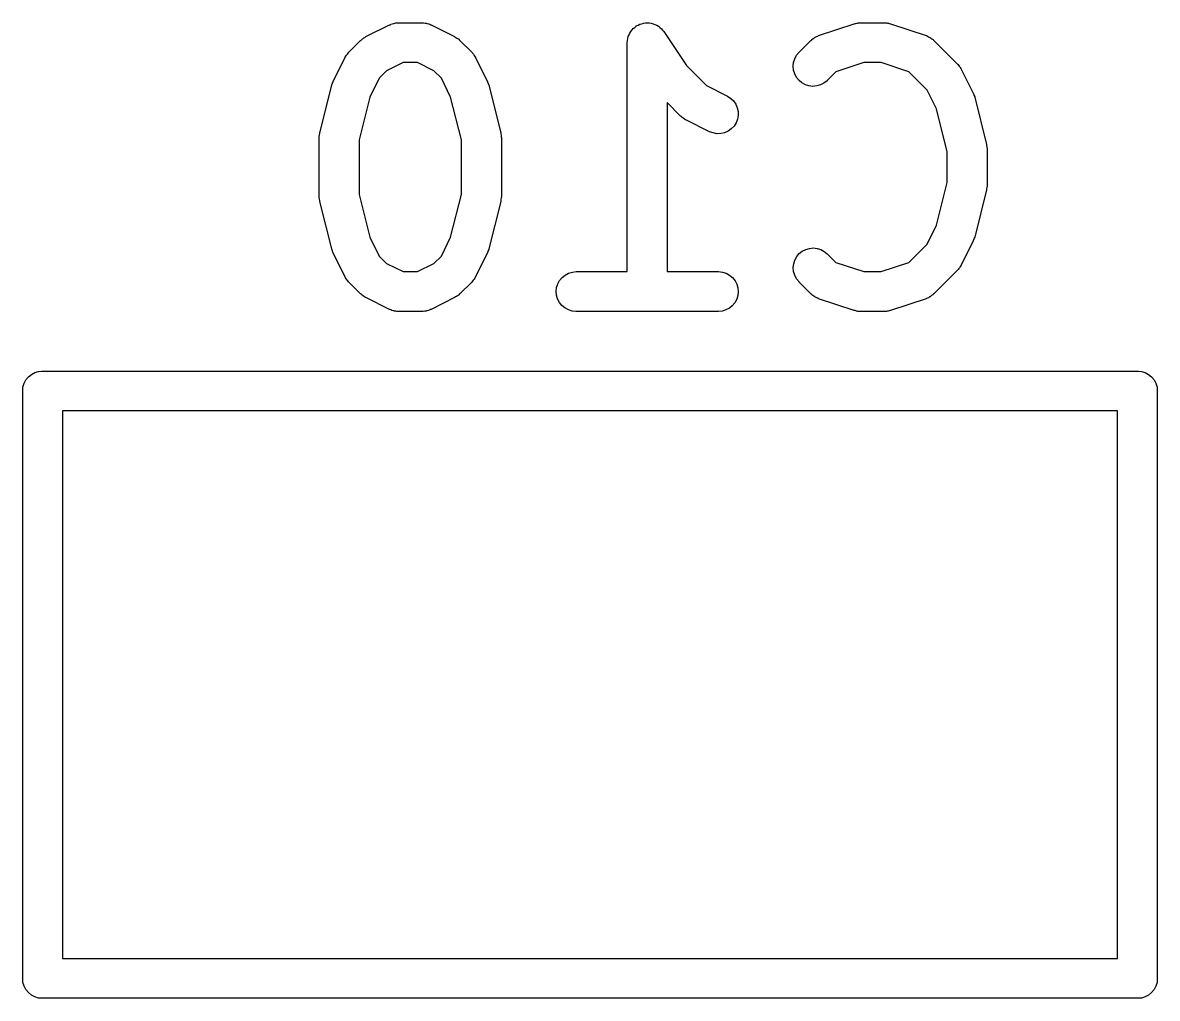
# Model space of a CAD drawing. Extents: x 145.4 to 244, y -155.2 to -73.6.
# Drawn here: x 189.998 to 194.558, y -112.258 to -108.338 of the extents above; entities that cross this region are included whole.
import ezdxf

# ---------------------------------------------------------------- set-up
doc = ezdxf.new("R2010")
doc.units = 0
doc.layers.add('BLACK', color=7, linetype='CONTINUOUS')

msp = doc.modelspace()

# ---------------------------------------------------------------- linework, layer by layer
at = {"layer": 'BLACK', "linetype": 'CONTINUOUS'}
for p, q in [((191.476, -108.346), (191.478, -108.344)), ((191.478, -108.344), (191.483, -108.343)), ((191.483, -108.343), (191.488, -108.341)), ((191.488, -108.341), (191.49, -108.341)), ((191.49, -108.341), (191.493, -108.34)), ((191.493, -108.34), (191.498, -108.339)), ((191.498, -108.339), (191.503, -108.339)), ((191.503, -108.339), (191.506, -108.339)), ((191.506, -108.339), (191.508, -108.338)), ((191.508, -108.338), (191.603, -108.338)), ((191.603, -108.338), (191.605, -108.338)), ((191.605, -108.338), (191.607, -108.339)), ((191.607, -108.339), (191.609, -108.339)), ((191.609, -108.339), (191.615, -108.34)), ((191.615, -108.34), (191.62, -108.34)), ((191.62, -108.34), (191.622, -108.341)), ((191.622, -108.341), (191.625, -108.341)), ((191.625, -108.341), (191.63, -108.343)), ((191.63, -108.343), (191.635, -108.345)), ((191.635, -108.345), (191.637, -108.346)), ((192.471, -108.348), (192.478, -108.344)), ((192.478, -108.344), (192.486, -108.342)), ((192.478, -108.344), (192.478, -108.344)), ((192.478, -108.344), (192.478, -108.344)), ((192.486, -108.342), (192.493, -108.34)), ((192.493, -108.34), (192.501, -108.339)), ((192.493, -108.34), (192.493, -108.34)), ((192.493, -108.34), (192.493, -108.34)), ((192.501, -108.339), (192.509, -108.338)), ((192.509, -108.338), (192.509, -108.338)), ((192.509, -108.338), (192.516, -108.339)), ((192.509, -108.338), (192.509, -108.338)), ((192.516, -108.339), (192.524, -108.34)), ((192.524, -108.34), (192.524, -108.34)), ((192.524, -108.34), (192.524, -108.34)), ((192.524, -108.34), (192.532, -108.342)), ((192.532, -108.342), (192.539, -108.345)), ((192.539, -108.345), (192.539, -108.345)), ((192.539, -108.345), (192.539, -108.345)), ((192.539, -108.345), (192.546, -108.348)), ((193.197, -108.39), (193.34, -108.342)), ((193.34, -108.342), (193.341, -108.342)), ((193.341, -108.342), (193.345, -108.341)), ((193.345, -108.341), (193.35, -108.34)), ((193.35, -108.34), (193.353, -108.34)), ((193.353, -108.34), (193.356, -108.339)), ((193.356, -108.339), (193.361, -108.339)), ((193.361, -108.339), (193.365, -108.338)), ((193.365, -108.338), (193.461, -108.338)), ((193.461, -108.338), (193.462, -108.338)), ((193.462, -108.338), (193.466, -108.339)), ((193.466, -108.339), (193.471, -108.339)), ((193.471, -108.339), (193.474, -108.34)), ((193.474, -108.34), (193.477, -108.34)), ((193.477, -108.34), (193.481, -108.341)), ((193.481, -108.341), (193.486, -108.342)), ((193.486, -108.342), (193.629, -108.39)), ((191.377, -108.394), (191.472, -108.347)), ((191.472, -108.347), (191.473, -108.346)), ((191.473, -108.346), (191.476, -108.346)), ((191.637, -108.346), (191.639, -108.347)), ((191.639, -108.347), (191.734, -108.394)), ((192.432, -108.394), (192.435, -108.387)), ((192.435, -108.387), (192.438, -108.38)), ((192.435, -108.387), (192.435, -108.387)), ((192.435, -108.387), (192.435, -108.387)), ((192.438, -108.38), (192.442, -108.373)), ((192.442, -108.373), (192.447, -108.367)), ((192.442, -108.373), (192.442, -108.373)), ((192.442, -108.373), (192.442, -108.373)), ((192.447, -108.367), (192.452, -108.361)), ((192.452, -108.361), (192.458, -108.357)), ((192.452, -108.361), (192.452, -108.361)), ((192.452, -108.361), (192.452, -108.361)), ((192.458, -108.357), (192.464, -108.352)), ((192.464, -108.351), (192.471, -108.348)), ((192.464, -108.352), (192.464, -108.351)), ((192.464, -108.351), (192.464, -108.351)), ((192.546, -108.348), (192.553, -108.352)), ((192.553, -108.352), (192.553, -108.352)), ((192.553, -108.352), (192.553, -108.352)), ((192.553, -108.352), (192.559, -108.357)), ((192.559, -108.357), (192.565, -108.362)), ((192.565, -108.362), (192.565, -108.362)), ((192.565, -108.362), (192.565, -108.362)), ((192.565, -108.362), (192.57, -108.368)), ((192.57, -108.368), (192.575, -108.374)), ((192.575, -108.374), (192.666, -108.51)), ((193.193, -108.392), (193.195, -108.391)), ((193.195, -108.391), (193.197, -108.39)), ((193.629, -108.39), (193.63, -108.39)), ((193.63, -108.39), (193.632, -108.391)), ((193.632, -108.391), (193.634, -108.392)), ((191.309, -108.457), (191.356, -108.409)), ((191.356, -108.409), (191.357, -108.409)), ((191.357, -108.409), (191.361, -108.406)), ((191.361, -108.406), (191.364, -108.403)), ((191.364, -108.403), (191.367, -108.401)), ((191.367, -108.401), (191.369, -108.399)), ((191.369, -108.399), (191.373, -108.397)), ((191.373, -108.397), (191.377, -108.394)), ((191.734, -108.394), (191.735, -108.395)), ((191.735, -108.395), (191.739, -108.397)), ((191.739, -108.397), (191.743, -108.4)), ((191.743, -108.4), (191.746, -108.402)), ((191.746, -108.402), (191.749, -108.403)), ((191.749, -108.403), (191.752, -108.407)), ((191.752, -108.407), (191.755, -108.409)), ((191.755, -108.409), (191.803, -108.457)), ((192.428, -108.417), (192.429, -108.409)), ((192.428, -108.418), (192.428, -108.417)), ((192.428, -108.417), (192.428, -108.417)), ((192.428, -108.417), (192.428, -108.417)), ((192.428, -108.417), (192.428, -108.417)), ((192.428, -109.338), (192.428, -108.418)), ((192.429, -108.409), (192.43, -108.402)), ((192.43, -108.402), (192.432, -108.394)), ((192.43, -108.402), (192.43, -108.402)), ((192.43, -108.402), (192.43, -108.402)), ((193.118, -108.457), (193.166, -108.409)), ((193.166, -108.409), (193.167, -108.409)), ((193.167, -108.409), (193.169, -108.407)), ((193.169, -108.407), (193.17, -108.405)), ((193.17, -108.405), (193.175, -108.402)), ((193.175, -108.402), (193.179, -108.399)), ((193.179, -108.399), (193.181, -108.398)), ((193.181, -108.398), (193.183, -108.396)), ((193.183, -108.396), (193.188, -108.394)), ((193.188, -108.394), (193.193, -108.392)), ((193.634, -108.392), (193.639, -108.395)), ((193.639, -108.395), (193.644, -108.397)), ((193.644, -108.397), (193.646, -108.398)), ((193.646, -108.398), (193.648, -108.4)), ((193.648, -108.4), (193.652, -108.403)), ((193.652, -108.403), (193.657, -108.406)), ((193.657, -108.406), (193.658, -108.408)), ((193.658, -108.408), (193.66, -108.409)), ((193.66, -108.409), (193.755, -108.505)), ((191.246, -108.573), (191.294, -108.478)), ((191.294, -108.477), (191.297, -108.473)), ((191.294, -108.478), (191.294, -108.477)), ((191.297, -108.473), (191.299, -108.469)), ((191.299, -108.469), (191.301, -108.467)), ((191.301, -108.467), (191.303, -108.464)), ((191.303, -108.464), (191.306, -108.461)), ((191.306, -108.461), (191.309, -108.457)), ((191.803, -108.457), (191.804, -108.458)), ((191.804, -108.458), (191.806, -108.461)), ((191.806, -108.461), (191.81, -108.465)), ((191.81, -108.465), (191.811, -108.467)), ((191.811, -108.467), (191.813, -108.47)), ((191.813, -108.47), (191.815, -108.474)), ((191.815, -108.474), (191.818, -108.478)), ((191.818, -108.478), (191.865, -108.573)), ((193.101, -108.483), (193.108, -108.469)), ((193.108, -108.469), (193.118, -108.457)), ((191.527, -108.498), (191.46, -108.532)), ((191.585, -108.498), (191.527, -108.498)), ((191.651, -108.532), (191.585, -108.498)), ((192.666, -108.51), (192.746, -108.591)), ((193.095, -108.513), (193.096, -108.498)), ((193.096, -108.529), (193.095, -108.513)), ((193.096, -108.498), (193.101, -108.483)), ((193.378, -108.498), (193.266, -108.536)), ((193.448, -108.498), (193.378, -108.498)), ((193.56, -108.536), (193.448, -108.498)), ((193.755, -108.505), (193.756, -108.505)), ((193.756, -108.505), (193.759, -108.509)), ((193.759, -108.509), (193.762, -108.512)), ((193.762, -108.512), (193.764, -108.515)), ((193.764, -108.515), (193.766, -108.518)), ((193.766, -108.518), (193.768, -108.522)), ((193.768, -108.522), (193.77, -108.525)), ((193.77, -108.525), (193.818, -108.621)), ((191.246, -108.574), (191.246, -108.573)), ((191.246, -108.573), (191.246, -108.573)), ((191.431, -108.561), (191.393, -108.637)), ((191.46, -108.532), (191.431, -108.561)), ((191.681, -108.561), (191.651, -108.532)), ((191.718, -108.637), (191.681, -108.561)), ((191.865, -108.573), (191.866, -108.574)), ((193.101, -108.544), (193.096, -108.529)), ((193.108, -108.558), (193.101, -108.544)), ((193.118, -108.57), (193.108, -108.558)), ((193.13, -108.58), (193.118, -108.57)), ((193.231, -108.571), (193.218, -108.581)), ((193.266, -108.536), (193.231, -108.57)), ((193.231, -108.57), (193.231, -108.571)), ((193.633, -108.609), (193.56, -108.536)), ((191.192, -108.78), (191.24, -108.589)), ((191.24, -108.589), (191.24, -108.588)), ((191.24, -108.588), (191.241, -108.588)), ((191.241, -108.588), (191.243, -108.581)), ((191.241, -108.588), (191.241, -108.588)), ((191.243, -108.581), (191.246, -108.574)), ((191.866, -108.574), (191.866, -108.574)), ((191.866, -108.574), (191.866, -108.575)), ((191.866, -108.575), (191.869, -108.582)), ((191.869, -108.582), (191.871, -108.589)), ((191.871, -108.589), (191.871, -108.589)), ((191.871, -108.589), (191.872, -108.589)), ((191.872, -108.589), (191.919, -108.78)), ((192.746, -108.591), (192.83, -108.633)), ((193.144, -108.587), (193.13, -108.58)), ((193.158, -108.592), (193.144, -108.587)), ((193.174, -108.594), (193.158, -108.592)), ((193.19, -108.592), (193.174, -108.594)), ((193.205, -108.588), (193.19, -108.592)), ((193.218, -108.581), (193.205, -108.588)), ((193.671, -108.684), (193.633, -108.609)), ((191.393, -108.637), (191.35, -108.809)), ((191.762, -108.809), (191.718, -108.637)), ((192.642, -108.713), (192.588, -108.659)), ((192.588, -108.659), (192.588, -109.338)), ((192.83, -108.633), (192.831, -108.633)), ((192.831, -108.633), (192.844, -108.642)), ((192.844, -108.642), (192.855, -108.652)), ((192.855, -108.652), (192.864, -108.665)), ((193.818, -108.621), (193.818, -108.622)), ((193.818, -108.622), (193.818, -108.622)), ((193.818, -108.622), (193.819, -108.622)), ((193.819, -108.622), (193.821, -108.629)), ((193.821, -108.629), (193.824, -108.636)), ((193.824, -108.636), (193.824, -108.637)), ((193.824, -108.637), (193.824, -108.637)), ((193.824, -108.637), (193.872, -108.828)), ((192.864, -108.665), (192.87, -108.68)), ((192.87, -108.68), (192.873, -108.695)), ((192.874, -108.71), (192.871, -108.726)), ((192.873, -108.695), (192.874, -108.71)), ((193.714, -108.857), (193.671, -108.684)), ((192.646, -108.716), (192.642, -108.713)), ((192.649, -108.719), (192.646, -108.716)), ((192.652, -108.721), (192.649, -108.719)), ((192.654, -108.723), (192.652, -108.721)), ((192.658, -108.725), (192.654, -108.723)), ((192.662, -108.728), (192.658, -108.725)), ((192.663, -108.728), (192.662, -108.728)), ((192.758, -108.776), (192.663, -108.728)), ((192.857, -108.754), (192.846, -108.765)), ((192.865, -108.74), (192.857, -108.754)), ((192.871, -108.726), (192.865, -108.74)), ((191.19, -108.795), (191.191, -108.789)), ((191.19, -108.797), (191.19, -108.795)), ((191.19, -108.798), (191.19, -108.797)), ((191.19, -108.799), (191.19, -108.798)), ((191.19, -109.037), (191.19, -108.799)), ((191.191, -108.789), (191.192, -108.783)), ((191.192, -108.781), (191.192, -108.78)), ((191.192, -108.783), (191.192, -108.781)), ((191.919, -108.78), (191.919, -108.781)), ((191.919, -108.781), (191.92, -108.782)), ((191.92, -108.782), (191.92, -108.784)), ((191.92, -108.784), (191.921, -108.79)), ((191.921, -108.79), (191.921, -108.796)), ((191.921, -108.796), (191.921, -108.798)), ((191.921, -108.798), (191.922, -108.799)), ((191.922, -108.799), (191.922, -109.037)), ((192.773, -108.781), (192.758, -108.776)), ((192.788, -108.784), (192.773, -108.781)), ((192.804, -108.783), (192.788, -108.784)), ((192.819, -108.78), (192.804, -108.783)), ((192.833, -108.774), (192.819, -108.78)), ((192.846, -108.765), (192.833, -108.774)), ((191.35, -108.809), (191.35, -109.028)), ((191.762, -109.028), (191.762, -108.809)), ((193.872, -108.828), (193.872, -108.829)), ((193.872, -108.829), (193.872, -108.83)), ((193.872, -108.83), (193.872, -108.831)), ((193.872, -108.831), (193.873, -108.838)), ((193.873, -108.838), (193.874, -108.844)), ((193.874, -108.844), (193.874, -108.846)), ((193.874, -108.846), (193.874, -108.847)), ((193.874, -108.847), (193.874, -108.99)), ((193.714, -108.98), (193.714, -108.857)), ((193.671, -109.152), (193.714, -108.98)), ((191.35, -109.028), (191.393, -109.2)), ((191.718, -109.2), (191.762, -109.028)), ((193.872, -109.009), (193.824, -109.2)), ((193.873, -109), (193.872, -109.006)), ((193.872, -109.006), (193.872, -109.008)), ((193.872, -109.008), (193.872, -109.009)), ((193.874, -108.994), (193.873, -109)), ((193.874, -108.99), (193.874, -108.991)), ((193.874, -108.991), (193.874, -108.992)), ((193.874, -108.992), (193.874, -108.994)), ((191.19, -109.039), (191.19, -109.037)), ((191.19, -109.04), (191.19, -109.039)), ((191.191, -109.047), (191.19, -109.04)), ((191.192, -109.053), (191.191, -109.047)), ((191.192, -109.054), (191.192, -109.053)), ((191.192, -109.056), (191.192, -109.054)), ((191.192, -109.057), (191.192, -109.056)), ((191.24, -109.247), (191.192, -109.057)), ((191.919, -109.057), (191.872, -109.247)), ((191.92, -109.054), (191.919, -109.055)), ((191.919, -109.055), (191.919, -109.057)), ((191.921, -109.041), (191.92, -109.048)), ((191.92, -109.048), (191.92, -109.054)), ((191.922, -109.039), (191.921, -109.04)), ((191.921, -109.04), (191.921, -109.041)), ((191.922, -109.037), (191.922, -109.039)), ((193.633, -109.228), (193.671, -109.152)), ((191.393, -109.2), (191.431, -109.276)), ((191.681, -109.276), (191.718, -109.2)), ((193.821, -109.208), (193.818, -109.215)), ((193.823, -109.201), (193.821, -109.208)), ((193.824, -109.201), (193.823, -109.201)), ((193.823, -109.201), (193.823, -109.201)), ((193.824, -109.2), (193.824, -109.201)), ((191.24, -109.248), (191.24, -109.247)), ((191.243, -109.255), (191.24, -109.248)), ((191.24, -109.248), (191.24, -109.248)), ((191.245, -109.262), (191.243, -109.255)), ((191.868, -109.256), (191.866, -109.263)), ((191.871, -109.249), (191.868, -109.256)), ((191.872, -109.247), (191.871, -109.248)), ((191.871, -109.248), (191.871, -109.249)), ((191.871, -109.249), (191.871, -109.249)), ((193.119, -109.266), (193.131, -109.256)), ((193.131, -109.256), (193.145, -109.249)), ((193.145, -109.249), (193.16, -109.245)), ((193.16, -109.245), (193.175, -109.243)), ((193.175, -109.243), (193.191, -109.245)), ((193.191, -109.245), (193.206, -109.249)), ((193.206, -109.249), (193.219, -109.257)), ((193.219, -109.257), (193.231, -109.267)), ((193.56, -109.301), (193.633, -109.228)), ((193.818, -109.216), (193.77, -109.311)), ((193.818, -109.215), (193.818, -109.216)), ((193.818, -109.216), (193.818, -109.216)), ((191.246, -109.262), (191.245, -109.262)), ((191.246, -109.263), (191.246, -109.262)), ((191.246, -109.264), (191.246, -109.263)), ((191.294, -109.359), (191.246, -109.264)), ((191.431, -109.276), (191.46, -109.305)), ((191.651, -109.305), (191.681, -109.276)), ((191.865, -109.264), (191.818, -109.359)), ((191.866, -109.263), (191.865, -109.264)), ((191.866, -109.263), (191.866, -109.263)), ((193.097, -109.307), (193.101, -109.292)), ((193.101, -109.292), (193.109, -109.278)), ((193.109, -109.278), (193.119, -109.266)), ((193.231, -109.267), (193.266, -109.301)), ((193.266, -109.301), (193.378, -109.338)), ((193.448, -109.338), (193.56, -109.301)), ((191.46, -109.305), (191.527, -109.338)), ((191.527, -109.338), (191.585, -109.338)), ((191.585, -109.338), (191.651, -109.305)), ((192.178, -109.352), (192.192, -109.344)), ((192.192, -109.344), (192.207, -109.34)), ((192.207, -109.34), (192.222, -109.338)), ((192.222, -109.338), (192.428, -109.338)), ((192.588, -109.338), (192.794, -109.338)), ((192.794, -109.338), (192.795, -109.338)), ((192.795, -109.338), (192.811, -109.34)), ((192.811, -109.34), (192.825, -109.345)), ((192.825, -109.345), (192.839, -109.352)), ((193.095, -109.322), (193.097, -109.307)), ((193.096, -109.338), (193.095, -109.322)), ((193.101, -109.353), (193.096, -109.338)), ((193.378, -109.338), (193.448, -109.338)), ((193.755, -109.332), (193.66, -109.427)), ((193.758, -109.329), (193.755, -109.332)), ((193.761, -109.325), (193.758, -109.329)), ((193.763, -109.323), (193.761, -109.325)), ((193.765, -109.32), (193.763, -109.323)), ((193.767, -109.316), (193.765, -109.32)), ((193.77, -109.312), (193.767, -109.316)), ((193.77, -109.311), (193.77, -109.312)), ((191.296, -109.363), (191.294, -109.359)), ((191.298, -109.367), (191.296, -109.363)), ((191.3, -109.369), (191.298, -109.367)), ((191.302, -109.372), (191.3, -109.369)), ((191.305, -109.375), (191.302, -109.372)), ((191.308, -109.379), (191.305, -109.375)), ((191.309, -109.38), (191.308, -109.379)), ((191.356, -109.427), (191.309, -109.38)), ((191.803, -109.38), (191.755, -109.427)), ((191.806, -109.376), (191.803, -109.38)), ((191.809, -109.373), (191.806, -109.376)), ((191.811, -109.37), (191.809, -109.373)), ((191.813, -109.368), (191.811, -109.37)), ((191.815, -109.364), (191.813, -109.368)), ((191.817, -109.36), (191.815, -109.364)), ((191.818, -109.359), (191.817, -109.36)), ((192.144, -109.402), (192.149, -109.387)), ((192.149, -109.387), (192.156, -109.374)), ((192.156, -109.374), (192.166, -109.362)), ((192.166, -109.362), (192.178, -109.352)), ((192.839, -109.352), (192.851, -109.362)), ((192.851, -109.362), (192.861, -109.375)), ((192.861, -109.375), (192.868, -109.388)), ((192.868, -109.388), (192.872, -109.403)), ((193.108, -109.367), (193.101, -109.353)), ((193.118, -109.379), (193.108, -109.367)), ((193.118, -109.38), (193.118, -109.379)), ((193.166, -109.427), (193.118, -109.38)), ((191.36, -109.43), (191.356, -109.427)), ((191.363, -109.433), (191.36, -109.43)), ((191.366, -109.435), (191.363, -109.433)), ((191.368, -109.437), (191.366, -109.435)), ((191.372, -109.439), (191.368, -109.437)), ((191.376, -109.442), (191.372, -109.439)), ((191.738, -109.44), (191.734, -109.442)), ((191.742, -109.438), (191.738, -109.44)), ((191.745, -109.436), (191.742, -109.438)), ((191.748, -109.434), (191.745, -109.436)), ((191.751, -109.431), (191.748, -109.434)), ((191.754, -109.428), (191.751, -109.431)), ((191.755, -109.427), (191.754, -109.428)), ((192.142, -109.418), (192.144, -109.402)), ((192.144, -109.433), (192.142, -109.418)), ((192.148, -109.448), (192.144, -109.433)), ((192.872, -109.434), (192.868, -109.449)), ((192.872, -109.403), (192.874, -109.419)), ((192.874, -109.419), (192.872, -109.434)), ((193.168, -109.429), (193.166, -109.427)), ((193.169, -109.431), (193.168, -109.429)), ((193.174, -109.434), (193.169, -109.431)), ((193.178, -109.437), (193.174, -109.434)), ((193.18, -109.438), (193.178, -109.437)), ((193.182, -109.44), (193.18, -109.438)), ((193.187, -109.442), (193.182, -109.44)), ((193.643, -109.44), (193.638, -109.443)), ((193.645, -109.439), (193.643, -109.44)), ((193.647, -109.438), (193.645, -109.439)), ((193.651, -109.434), (193.647, -109.438)), ((193.656, -109.431), (193.651, -109.434)), ((193.657, -109.43), (193.656, -109.431)), ((193.659, -109.428), (193.657, -109.43)), ((193.66, -109.427), (193.659, -109.428)), ((191.377, -109.442), (191.376, -109.442)), ((191.472, -109.49), (191.377, -109.442)), ((191.734, -109.442), (191.639, -109.49)), ((192.156, -109.462), (192.148, -109.448)), ((192.165, -109.474), (192.156, -109.462)), ((192.177, -109.484), (192.165, -109.474)), ((192.191, -109.492), (192.177, -109.484)), ((192.838, -109.485), (192.824, -109.492)), ((192.85, -109.475), (192.838, -109.485)), ((192.86, -109.463), (192.85, -109.475)), ((192.868, -109.449), (192.86, -109.463)), ((193.192, -109.445), (193.187, -109.442)), ((193.194, -109.445), (193.192, -109.445)), ((193.196, -109.446), (193.194, -109.445)), ((193.197, -109.447), (193.196, -109.446)), ((193.34, -109.494), (193.197, -109.447)), ((193.629, -109.447), (193.486, -109.494)), ((193.631, -109.446), (193.629, -109.447)), ((193.633, -109.445), (193.631, -109.446)), ((193.638, -109.443), (193.633, -109.445)), ((191.475, -109.491), (191.472, -109.49)), ((191.477, -109.492), (191.475, -109.491)), ((191.482, -109.494), (191.477, -109.492)), ((191.487, -109.496), (191.482, -109.494)), ((191.489, -109.496), (191.487, -109.496)), ((191.492, -109.497), (191.489, -109.496)), ((191.497, -109.497), (191.492, -109.497)), ((191.502, -109.498), (191.497, -109.497)), ((191.505, -109.498), (191.502, -109.498)), ((191.507, -109.498), (191.505, -109.498)), ((191.508, -109.498), (191.507, -109.498)), ((191.603, -109.498), (191.508, -109.498)), ((191.606, -109.498), (191.603, -109.498)), ((191.608, -109.498), (191.606, -109.498)), ((191.614, -109.497), (191.608, -109.498)), ((191.619, -109.497), (191.614, -109.497)), ((191.621, -109.496), (191.619, -109.497)), ((191.624, -109.496), (191.621, -109.496)), ((191.629, -109.494), (191.624, -109.496)), ((191.634, -109.492), (191.629, -109.494)), ((191.636, -109.491), (191.634, -109.492)), ((191.638, -109.49), (191.636, -109.491)), ((191.639, -109.49), (191.638, -109.49)), ((192.206, -109.497), (192.191, -109.492)), ((192.221, -109.498), (192.206, -109.497)), ((192.222, -109.498), (192.221, -109.498)), ((192.794, -109.498), (192.222, -109.498)), ((192.809, -109.497), (192.794, -109.498)), ((192.824, -109.492), (192.809, -109.497)), ((193.344, -109.495), (193.34, -109.494)), ((193.349, -109.497), (193.344, -109.495)), ((193.352, -109.497), (193.349, -109.497)), ((193.355, -109.498), (193.352, -109.497)), ((193.36, -109.498), (193.355, -109.498)), ((193.364, -109.498), (193.36, -109.498)), ((193.365, -109.498), (193.364, -109.498)), ((193.461, -109.498), (193.365, -109.498)), ((193.465, -109.498), (193.461, -109.498)), ((193.47, -109.498), (193.465, -109.498)), ((193.473, -109.497), (193.47, -109.498)), ((193.476, -109.497), (193.473, -109.497)), ((193.48, -109.496), (193.476, -109.497)), ((193.485, -109.495), (193.48, -109.496)), ((193.486, -109.494), (193.485, -109.495)), ((190.021, -109.761), (190.033, -109.751)), ((190.033, -109.751), (190.047, -109.744)), ((190.047, -109.744), (190.062, -109.739)), ((190.062, -109.739), (190.074, -109.738)), ((190.074, -109.738), (190.078, -109.738)), ((190.078, -109.738), (190.082, -109.738)), ((190.082, -109.738), (194.474, -109.738)), ((194.474, -109.738), (194.478, -109.738)), ((194.478, -109.738), (194.482, -109.738)), ((194.482, -109.738), (194.494, -109.739)), ((194.494, -109.739), (194.509, -109.744)), ((194.509, -109.744), (194.523, -109.751)), ((194.523, -109.751), (194.535, -109.761)), ((189.998, -109.818), (189.999, -109.802)), ((189.999, -109.802), (190.004, -109.787)), ((190.004, -109.787), (190.011, -109.773)), ((190.011, -109.773), (190.021, -109.761)), ((194.535, -109.761), (194.545, -109.773)), ((194.545, -109.773), (194.552, -109.787)), ((194.552, -109.787), (194.557, -109.802)), ((194.557, -109.802), (194.558, -109.818)), ((189.998, -109.822), (189.998, -109.818)), ((189.998, -112.174), (189.998, -109.822)), ((194.558, -109.818), (194.558, -109.822)), ((194.558, -109.822), (194.558, -112.174)), ((190.158, -109.898), (190.158, -112.098)), ((194.398, -109.898), (190.158, -109.898)), ((194.398, -112.098), (194.398, -109.898)), ((190.158, -112.098), (194.398, -112.098)), ((189.998, -112.178), (189.998, -112.174)), ((194.558, -112.174), (194.558, -112.178)), ((189.999, -112.194), (189.998, -112.178)), ((190.004, -112.209), (189.999, -112.194)), ((190.011, -112.223), (190.004, -112.209)), ((194.552, -112.209), (194.545, -112.223)), ((194.557, -112.194), (194.552, -112.209)), ((194.558, -112.178), (194.557, -112.194)), ((190.021, -112.235), (190.011, -112.223)), ((190.033, -112.245), (190.021, -112.235)), ((190.047, -112.252), (190.033, -112.245)), ((190.062, -112.257), (190.047, -112.252)), ((190.074, -112.258), (190.062, -112.257)), ((190.078, -112.258), (190.074, -112.258)), ((190.082, -112.258), (190.078, -112.258)), ((194.474, -112.258), (190.082, -112.258)), ((194.478, -112.258), (194.474, -112.258)), ((194.482, -112.258), (194.478, -112.258)), ((194.494, -112.257), (194.482, -112.258)), ((194.509, -112.252), (194.494, -112.257)), ((194.523, -112.245), (194.509, -112.252)), ((194.535, -112.235), (194.523, -112.245)), ((194.545, -112.223), (194.535, -112.235))]:
    msp.add_line(p, q, dxfattribs=at)

doc.saveas('drawing.dxf')
